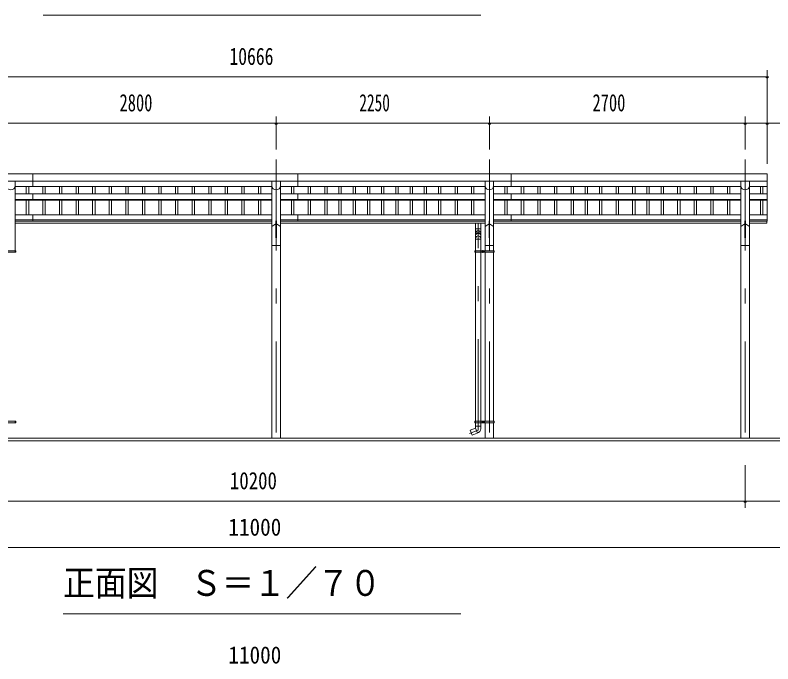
# Model space of a CAD drawing. Units: millimetres, scale not verified, with parts at other scales. Extents: x -31546 to 31551, y -14700 to 14700.
# Drawn here: x -4585 to 3413, y 774 to 7623 of the extents above; entities that cross this region are included whole.
import ezdxf
from ezdxf.enums import TextEntityAlignment as Align

# ---------------------------------------------------------------- set-up
doc = ezdxf.new("R2010")
doc.units = ezdxf.units.MM
doc.header["$LTSCALE"] = 80
doc.linetypes.add('USER3', pattern=[24, 12, -5, 2, -5])
for name, color, linetype, lineweight in [('0-2_1-07BOLD', 7, 'Continuous', 18), ('0-3_1-27CENTER', 3, 'USER3', 18), ('0-4_1-47THIN', 4, 'Continuous', 18), ('0-5_1-57DIM', 3, 'Continuous', 18)]:
    doc.layers.add(name, color=color, linetype=linetype, lineweight=lineweight)
doc.styles.add('ＭＳ ゴシック', font='')
doc.styles.get('ＭＳ ゴシック').set_extended_font_data('MS Gothic')

msp = doc.modelspace()

# ---------------------------------------------------------------- linework, layer by layer
at = {"layer": '0-2_1-07BOLD'}
for p, q in [((-4399.41, 5947.54), (-4399.41, 5815.14)), ((-1599.41, 5947.54), (-1599.41, 5815.14)), ((650.59, 5947.54), (650.59, 5815.14)), ((3353.59, 5947.54), (3353.59, 5448.34)), ((-7312.41, 5870.39), (3353.59, 5870.39)), ((-4584.86, 5870.39), (-4584.86, 5135.54)), ((-1873.96, 5870.39), (-1873.96, 3157.54)), ((-1784.86, 5870.39), (-1784.86, 3157.54)), ((376.03, 5870.39), (376.03, 5135.54)), ((465.14, 5870.39), (465.14, 5135.54)), ((3076.04, 5870.39), (3076.04, 3157.54)), ((3165.14, 5870.39), (3165.14, 3157.54)), ((-1873.96, 5815.14), (-4584.86, 5815.14)), ((376.04, 5815.14), (-1784.86, 5815.14)), ((3076.04, 5815.14), (465.14, 5815.14)), ((3165.14, 5815.14), (3353.59, 5815.14)), ((-4584.86, 5735.83), (-1873.96, 5735.83)), ((-4399.41, 5735.83), (-4399.41, 5669.9)), ((-1784.86, 5735.83), (376.04, 5735.83)), ((-1599.41, 5735.83), (-1599.41, 5669.9)), ((465.14, 5735.83), (3076.04, 5735.83)), ((650.59, 5735.83), (650.59, 5669.9)), ((3165.14, 5735.83), (3353.59, 5735.83)), ((-4584.86, 5678.13), (-1873.96, 5678.13)), ((-4584.86, 5669.9), (-1873.96, 5669.9)), ((-1784.86, 5678.13), (376.04, 5678.13)), ((-1784.86, 5669.9), (376.04, 5669.9)), ((465.14, 5678.13), (3076.04, 5678.13)), ((465.14, 5669.9), (3076.04, 5669.9)), ((3165.14, 5678.13), (3353.59, 5678.13)), ((3165.14, 5669.9), (3353.59, 5669.9)), ((-1873.96, 5515.32), (-4584.86, 5515.32)), ((-1873.96, 5460.21), (-4584.86, 5460.21)), ((-1873.96, 5448.34), (-4584.86, 5448.34)), ((-4399.41, 5515.32), (-4399.41, 5448.34)), ((-1831.66, 5450.76), (-1831.66, 5270.12)), ((-1827.16, 5450.76), (-1831.66, 5450.76)), ((-1827.16, 5450.76), (-1827.16, 5270.12)), ((376.04, 5515.32), (-1784.86, 5515.32)), ((376.04, 5460.21), (-1784.86, 5460.21)), ((376.04, 5448.34), (-1784.86, 5448.34)), ((-1599.41, 5515.32), (-1599.41, 5448.34)), ((418.34, 5450.76), (422.84, 5450.76)), ((422.84, 5450.76), (422.84, 5270.12)), ((3076.04, 5515.32), (465.14, 5515.32)), ((3076.04, 5460.21), (465.14, 5460.21)), ((3076.04, 5448.34), (465.14, 5448.34)), ((650.59, 5515.32), (650.59, 5448.34)), ((3118.34, 5450.76), (3118.34, 5270.12)), ((3122.84, 5450.76), (3118.34, 5450.76)), ((3122.84, 5450.76), (3122.84, 5270.12)), ((3165.14, 5515.32), (3353.59, 5515.32)), ((3165.14, 5460.21), (3353.59, 5460.21)), ((3165.14, 5448.34), (3353.59, 5448.34)), ((3348.59, 5448.34), (3348.59, 5427.54)), ((-1873.96, 5427.54), (-4584.86, 5427.54)), ((-1873.96, 5390.12), (-1831.66, 5418.06)), ((-1827.16, 5418.06), (-1784.86, 5390.12)), ((376.04, 5427.54), (-1784.86, 5427.54)), ((332.09, 5367.92), (273.09, 5367.92)), ((275.09, 5318.25), (273.09, 5367.92)), ((275.09, 5367.92), (275.09, 5427.54)), ((330.09, 5367.92), (330.09, 5427.54)), ((332.09, 5367.92), (330.09, 5318.25)), ((418.34, 5418.05), (376.04, 5390.12)), ((465.14, 5390.12), (422.84, 5418.05)), ((3076.04, 5427.54), (465.14, 5427.54)), ((3076.04, 5390.12), (3118.34, 5418.06)), ((3122.84, 5418.06), (3165.14, 5390.12)), ((3165.14, 5427.54), (3348.59, 5427.54)), ((275.09, 5300.16), (275.09, 5318.25)), ((330.09, 5318.25), (330.09, 5300.15)), ((332.08, 5291.18), (330.09, 5265.21)), ((-1827.16, 5270.12), (-1831.66, 5270.12)), ((275.09, 5258.27), (330.09, 5258.27)), ((330.09, 5135.54), (330.09, 5265.21)), ((3122.84, 5270.12), (3118.34, 5270.12)), ((-4577.17, 5119.54), (-4782.62, 5119.54)), ((-4583.27, 5135.54), (-4583.27, 5119.54)), ((-4577.17, 5127.54), (-4583.27, 5127.54)), ((-4577.17, 5135.54), (-4577.17, 5119.54)), ((-1784.86, 5189.54), (-1873.96, 5189.54)), ((472.84, 5135.54), (267.39, 5135.54)), ((267.39, 5135.54), (267.39, 5119.54)), ((273.49, 5127.54), (267.39, 5127.54)), ((273.49, 5135.54), (273.49, 5119.54)), ((275.08, 5119.54), (275.08, 3335.54)), ((330.09, 5119.54), (330.09, 3335.54)), ((331.69, 5135.54), (331.69, 5119.54)), ((348.06, 5130.43), (348.06, 5124.65)), ((353.06, 5121.77), (348.06, 5124.65)), ((358.06, 5124.65), (353.06, 5121.77)), ((358.06, 5130.43), (358.06, 5124.65)), ((374.44, 5135.54), (374.44, 5119.54)), ((376.04, 5189.54), (465.14, 5189.54)), ((376.04, 5119.54), (376.04, 3335.54)), ((465.14, 5119.54), (465.14, 3335.54)), ((466.74, 5135.54), (466.74, 5119.54)), ((472.84, 5127.54), (466.74, 5127.54)), ((3165.14, 5189.54), (3076.04, 5189.54)), ((-4577.17, 3335.54), (-4782.62, 3335.54)), ((-4583.27, 3335.54), (-4583.27, 3319.54)), ((-4577.17, 3327.54), (-4583.27, 3327.54)), ((267.39, 3335.54), (267.39, 3319.54)), ((472.84, 3335.54), (267.39, 3335.54)), ((273.49, 3327.54), (267.39, 3327.54)), ((472.84, 3319.54), (267.39, 3319.54)), ((273.49, 3335.54), (273.49, 3319.54)), ((331.59, 3282.63), (273.59, 3282.63)), ((275.08, 3319.54), (275.08, 3282.63)), ((329.83, 3256.84), (331.59, 3282.63)), ((330.09, 3319.54), (330.09, 3282.63)), ((331.69, 3335.54), (331.69, 3319.54)), ((353.06, 3333.31), (348.06, 3330.43)), ((348.06, 3330.43), (348.06, 3324.65)), ((358.06, 3330.43), (353.06, 3333.31)), ((374.44, 3335.54), (374.44, 3319.54)), ((376.04, 3319.54), (376.04, 3157.54)), ((465.14, 3319.54), (465.14, 3157.54)), ((466.74, 3335.54), (466.74, 3319.54)), ((472.84, 3327.54), (466.74, 3327.54)), ((472.84, 3335.54), (472.84, 3319.54)), ((218.88, 3239.64), (237.52, 3188.43)), ((275.09, 3260.63), (219.18, 3240.28)), ((293.62, 3208.85), (237.52, 3188.43)), ((3670.59, 3127.54), (-7629.41, 3127.54))]:
    msp.add_line(p, q, dxfattribs=at)
for points in [[(3353.59, 5947.54), (-7312.41, 5947.54), (-7312.41, 5448.34)], [(418.34, 5450.76), (418.34, 5270.12), (422.84, 5270.12)], [(273.09, 5291.05), (275.09, 5265.21), (275.09, 5135.54)], [(-4577.17, 5135.54), (-4782.62, 5135.54), (-4782.62, 5119.54)], [(472.84, 5135.54), (472.84, 5119.54), (267.39, 5119.54)], [(358.06, 5130.43), (353.06, 5133.31), (348.06, 5130.43)], [(-4577.17, 3335.54), (-4577.17, 3319.54), (-4782.62, 3319.54)], [(273.59, 3282.63), (275.09, 3260.63), (293.9, 3208.95)], [(358.06, 3330.43), (358.06, 3324.65), (353.06, 3321.77), (348.06, 3324.65)], [(3520.59, 3157.54), (-7479.41, 3157.54), (-7479.41, 3127.54)]]:
    msp.add_lwpolyline(points, dxfattribs=at)
for centre, radius in [((353.06, 5127.54), 6.25), ((353.06, 5127.54), 4.9), ((353.06, 3327.54), 6.25), ((353.06, 3327.54), 4.9)]:
    msp.add_circle(centre, radius, dxfattribs=at)
for centre, radius, start, end in [((-4629.41, 5822.09), 44.55, 180, 0), ((-1829.41, 5822.09), 44.55, 180, 0), ((420.59, 5822.09), 44.55, 180, 0), ((3120.59, 5822.09), 44.55, 180, 0), ((302.59, 5289.34), 29.55, 3.56303, 176.43697), ((302.59, 5318.55), 27.55, 3.55867, 176.44133), ((302.59, 5297.84), 27.55, 3.55867, 176.44133), ((302.59, 5264.23), 27.55, 3.55867, 176.44133), ((219.35, 3239.81), 0.5, 110.00041, 199.99861), ((274.96, 3260.59), 55, 289.83269, 356.09424)]:
    msp.add_arc(centre, radius, start, end, dxfattribs=at)
at = {"layer": '0-3_1-27CENTER'}
for p, q in [((-1829.41, 6097.54), (-1829.41, 2977.54)), ((420.59, 6097.54), (420.59, 2977.54)), ((3120.59, 6097.54), (3120.59, 2977.54)), ((302.59, 3241.38), (302.59, 5427.54)), ((365.56, 5127.54), (340.56, 5127.54)), ((353.06, 5140.04), (353.06, 5115.04)), ((365.56, 3327.54), (340.56, 3327.54)), ((353.06, 3340.04), (353.06, 3315.04)), ((302.59, 3241.38), (209.32, 3207.43))]:
    msp.add_line(p, q, dxfattribs=at)
at = {"layer": '0-4_1-47THIN'}
for p, q in [((-4466.91, 5815.14), (-4466.91, 5735.83)), ((-4441.91, 5815.14), (-4441.91, 5735.83)), ((-4291.91, 5815.14), (-4291.91, 5735.83)), ((-4266.91, 5815.14), (-4266.91, 5735.83)), ((-4116.91, 5815.14), (-4116.91, 5735.83)), ((-4091.91, 5815.14), (-4091.91, 5735.83)), ((-3941.91, 5815.14), (-3941.91, 5735.83)), ((-3916.91, 5815.14), (-3916.91, 5735.83)), ((-3766.91, 5815.14), (-3766.91, 5735.83)), ((-3741.91, 5815.14), (-3741.91, 5735.83)), ((-3591.91, 5815.14), (-3591.91, 5735.83)), ((-3566.91, 5815.14), (-3566.91, 5735.83)), ((-3416.91, 5815.14), (-3416.91, 5735.83)), ((-3391.91, 5815.14), (-3391.91, 5735.83)), ((-3241.91, 5815.14), (-3241.91, 5735.83)), ((-3216.91, 5815.14), (-3216.91, 5735.83)), ((-3066.91, 5815.14), (-3066.91, 5735.83)), ((-3041.91, 5815.14), (-3041.91, 5735.83)), ((-2891.91, 5815.14), (-2891.91, 5735.83)), ((-2866.91, 5815.14), (-2866.91, 5735.83)), ((-2716.91, 5815.14), (-2716.91, 5735.83)), ((-2691.91, 5815.14), (-2691.91, 5735.83)), ((-2541.91, 5815.14), (-2541.91, 5735.83)), ((-2516.91, 5815.14), (-2516.91, 5735.83)), ((-2366.91, 5815.14), (-2366.91, 5735.83)), ((-2341.91, 5815.14), (-2341.91, 5735.83)), ((-2191.91, 5815.14), (-2191.91, 5735.83)), ((-2166.91, 5815.14), (-2166.91, 5735.83)), ((-2016.91, 5815.14), (-2016.91, 5735.83)), ((-1991.91, 5815.14), (-1991.91, 5735.83)), ((-1666.91, 5815.14), (-1666.91, 5735.83)), ((-1641.9, 5815.14), (-1641.9, 5735.83)), ((-1491.91, 5815.14), (-1491.91, 5735.83)), ((-1466.91, 5815.14), (-1466.91, 5735.83)), ((-1316.91, 5815.14), (-1316.91, 5735.83)), ((-1291.91, 5815.14), (-1291.91, 5735.83)), ((-1166.91, 5815.14), (-1166.91, 5735.83)), ((-1141.91, 5815.14), (-1141.91, 5735.83)), ((-1016.91, 5815.14), (-1016.91, 5735.83)), ((-991.91, 5815.14), (-991.91, 5735.83)), ((-866.91, 5815.14), (-866.91, 5735.83)), ((-841.91, 5815.14), (-841.91, 5735.83)), ((-716.91, 5815.14), (-716.91, 5735.83)), ((-691.91, 5815.14), (-691.91, 5735.83)), ((-566.91, 5815.14), (-566.91, 5735.83)), ((-541.91, 5815.14), (-541.91, 5735.83)), ((-416.91, 5815.14), (-416.91, 5735.83)), ((-391.91, 5815.14), (-391.91, 5735.83)), ((-266.91, 5815.14), (-266.91, 5735.83)), ((-241.91, 5815.14), (-241.91, 5735.83)), ((-116.91, 5815.14), (-116.91, 5735.83)), ((-91.91, 5815.14), (-91.91, 5735.83)), ((58.09, 5815.14), (58.09, 5735.83)), ((83.09, 5815.14), (83.09, 5735.83)), ((233.09, 5815.14), (233.09, 5735.83)), ((258.09, 5815.14), (258.09, 5735.83)), ((583.09, 5815.14), (583.09, 5735.83)), ((608.09, 5815.14), (608.09, 5735.83)), ((758.09, 5815.14), (758.09, 5735.83)), ((783.09, 5815.14), (783.09, 5735.83)), ((933.09, 5815.14), (933.09, 5735.83)), ((958.09, 5815.14), (958.09, 5735.83)), ((1108.09, 5815.14), (1108.09, 5735.83)), ((1133.09, 5815.14), (1133.09, 5735.83)), ((1283.09, 5815.14), (1283.09, 5735.83)), ((1308.09, 5815.14), (1308.09, 5735.83)), ((1433.09, 5815.14), (1433.09, 5735.83)), ((1458.09, 5815.14), (1458.09, 5735.83)), ((1583.09, 5815.14), (1583.09, 5735.83)), ((1608.09, 5815.14), (1608.09, 5735.83)), ((1758.09, 5815.14), (1758.09, 5735.83)), ((1783.09, 5815.14), (1783.09, 5735.83)), ((1933.09, 5815.14), (1933.09, 5735.83)), ((1958.09, 5815.14), (1958.09, 5735.83)), ((2083.09, 5815.14), (2083.09, 5735.83)), ((2108.09, 5815.14), (2108.09, 5735.83)), ((2233.09, 5815.14), (2233.09, 5735.83)), ((2258.09, 5815.14), (2258.09, 5735.83)), ((2408.09, 5815.14), (2408.09, 5735.83)), ((2433.09, 5815.14), (2433.09, 5735.83)), ((2583.09, 5815.14), (2583.09, 5735.83)), ((2608.09, 5815.14), (2608.09, 5735.83)), ((2758.09, 5815.14), (2758.09, 5735.83)), ((2783.09, 5815.14), (2783.09, 5735.83)), ((2933.09, 5815.14), (2933.09, 5735.83)), ((2958.09, 5815.14), (2958.09, 5735.83)), ((3283.09, 5815.14), (3283.09, 5735.83)), ((3308.09, 5815.14), (3308.09, 5735.83)), ((-4466.91, 5669.9), (-4466.91, 5515.32)), ((-4441.91, 5669.9), (-4441.91, 5515.32)), ((-4291.91, 5669.9), (-4291.91, 5515.32)), ((-4266.91, 5669.9), (-4266.91, 5515.32)), ((-4116.91, 5669.9), (-4116.91, 5515.32)), ((-4091.91, 5669.9), (-4091.91, 5515.32)), ((-3941.91, 5669.9), (-3941.91, 5515.32)), ((-3916.91, 5669.9), (-3916.91, 5515.32)), ((-3766.91, 5669.9), (-3766.91, 5515.32)), ((-3741.91, 5669.9), (-3741.91, 5515.32)), ((-3591.91, 5669.9), (-3591.91, 5515.32)), ((-3566.91, 5669.9), (-3566.91, 5515.32)), ((-3416.91, 5669.9), (-3416.91, 5515.32)), ((-3391.91, 5669.9), (-3391.91, 5515.32)), ((-3241.91, 5669.9), (-3241.91, 5515.32)), ((-3216.91, 5669.9), (-3216.91, 5515.32)), ((-3066.91, 5669.9), (-3066.91, 5515.32)), ((-3041.91, 5669.9), (-3041.91, 5515.32)), ((-2891.91, 5669.9), (-2891.91, 5515.32)), ((-2866.91, 5669.9), (-2866.91, 5515.32)), ((-2716.91, 5669.9), (-2716.91, 5515.32)), ((-2691.91, 5669.9), (-2691.91, 5515.32)), ((-2541.91, 5669.9), (-2541.91, 5515.32)), ((-2516.91, 5669.9), (-2516.91, 5515.32)), ((-2366.91, 5669.9), (-2366.91, 5515.32)), ((-2341.91, 5669.9), (-2341.91, 5515.32)), ((-2191.91, 5669.9), (-2191.91, 5515.32)), ((-2166.91, 5669.9), (-2166.91, 5515.32)), ((-2016.91, 5669.9), (-2016.91, 5515.32)), ((-1991.91, 5669.9), (-1991.91, 5515.32)), ((-1666.91, 5669.9), (-1666.91, 5515.32)), ((-1641.9, 5669.9), (-1641.9, 5515.32)), ((-1491.91, 5669.9), (-1491.91, 5515.32)), ((-1466.91, 5669.9), (-1466.91, 5515.32)), ((-1316.91, 5669.9), (-1316.91, 5515.32)), ((-1291.91, 5669.9), (-1291.91, 5515.32)), ((-1166.91, 5669.9), (-1166.91, 5515.32)), ((-1141.91, 5669.9), (-1141.91, 5515.32)), ((-1016.91, 5669.9), (-1016.91, 5515.32)), ((-991.91, 5669.9), (-991.91, 5515.32)), ((-866.91, 5669.9), (-866.91, 5515.32)), ((-841.91, 5669.9), (-841.91, 5515.32)), ((-716.91, 5669.9), (-716.91, 5515.32)), ((-691.91, 5669.9), (-691.91, 5515.32)), ((-566.91, 5669.9), (-566.91, 5515.32)), ((-541.91, 5669.9), (-541.91, 5515.32)), ((-416.91, 5669.9), (-416.91, 5515.32)), ((-391.91, 5669.9), (-391.91, 5515.32)), ((-266.91, 5669.9), (-266.91, 5515.32)), ((-241.91, 5669.9), (-241.91, 5515.32)), ((-116.91, 5669.9), (-116.91, 5515.32)), ((-91.91, 5669.9), (-91.91, 5515.32)), ((58.09, 5669.9), (58.09, 5515.32)), ((83.09, 5669.9), (83.09, 5515.32)), ((233.09, 5669.9), (233.09, 5515.32)), ((258.09, 5669.9), (258.09, 5515.32)), ((583.09, 5669.9), (583.09, 5515.32)), ((608.09, 5669.9), (608.09, 5515.32)), ((758.09, 5669.9), (758.09, 5515.32)), ((783.09, 5669.9), (783.09, 5515.32)), ((933.09, 5669.9), (933.09, 5515.32)), ((958.09, 5669.9), (958.09, 5515.32)), ((1108.09, 5669.9), (1108.09, 5515.32)), ((1133.09, 5669.9), (1133.09, 5515.32)), ((1283.09, 5669.9), (1283.09, 5515.32)), ((1308.09, 5669.9), (1308.09, 5515.32)), ((1433.09, 5669.9), (1433.09, 5515.32)), ((1458.09, 5669.9), (1458.09, 5515.32)), ((1583.09, 5669.9), (1583.09, 5515.32)), ((1608.09, 5669.9), (1608.09, 5515.32)), ((1758.09, 5669.9), (1758.09, 5515.32)), ((1783.09, 5669.9), (1783.09, 5515.32)), ((1933.09, 5669.9), (1933.09, 5515.32)), ((1958.09, 5669.9), (1958.09, 5515.32)), ((2083.09, 5669.9), (2083.09, 5515.32)), ((2108.09, 5669.9), (2108.09, 5515.32)), ((2233.09, 5669.9), (2233.09, 5515.32)), ((2258.09, 5669.9), (2258.09, 5515.32)), ((2408.09, 5669.9), (2408.09, 5515.32)), ((2433.09, 5669.9), (2433.09, 5515.32)), ((2583.09, 5669.9), (2583.09, 5515.32)), ((2608.09, 5669.9), (2608.09, 5515.32)), ((2758.09, 5669.9), (2758.09, 5515.32)), ((2783.09, 5669.9), (2783.09, 5515.32)), ((2933.09, 5669.9), (2933.09, 5515.32)), ((2958.09, 5669.9), (2958.09, 5515.32)), ((3283.09, 5669.9), (3283.09, 5515.32)), ((3308.09, 5669.9), (3308.09, 5515.32))]:
    msp.add_line(p, q, dxfattribs=at)
at = {"layer": '0-5_1-57DIM'}
for p, q in [((-4289.41, 7622.54), (330.59, 7622.54)), ((3353.58, 6052.54), (3353.58, 7042.54)), ((-7312.41, 6972.54), (3353.58, 6972.54)), ((3367.58, 6972.54), (3339.58, 6972.54)), ((-7861.91, 6482.54), (3903.09, 6482.54)), ((-1815.42, 6482.54), (-1843.42, 6482.54)), ((-1829.42, 6202.54), (-1829.42, 6552.54)), ((434.58, 6482.54), (406.58, 6482.54)), ((420.58, 6202.54), (420.58, 6552.54)), ((3134.58, 6482.54), (3106.58, 6482.54)), ((3120.58, 6202.54), (3120.58, 6552.54)), ((3367.58, 6482.54), (3339.58, 6482.54)), ((3120.59, 2872.54), (3120.59, 2422.54)), ((4070.09, 2492.54), (-8028.91, 2492.54)), ((3134.59, 2492.54), (3106.59, 2492.54)), ((-7479.41, 2002.54), (3520.59, 2002.54)), ((-4079.41, 1302.54), (120.59, 1302.54))]:
    msp.add_line(p, q, dxfattribs=at)
for centre in [(3353.58, 6972.54), (-1829.42, 6482.54), (420.58, 6482.54), (3120.58, 6482.54), (3353.58, 6482.54), (3120.59, 2492.54)]:
    msp.add_arc(centre, 14, 180, 0, dxfattribs=at)

# ---------------------------------------------------------------- texts
at = {"layer": '0-5_1-57DIM', "color": 7, "style": 'ＭＳ ゴシック'}
for s, height, width, p in [('10666', 182.3, 0.75, (-2323.3, 7042.54)), ('2800', 182.3, 0.7, (-3483.2, 6552.54)), ('2250', 182.3, 0.65, (-951.77, 6552.54)), ('2700', 182.3, 0.7, (1509.34, 6552.54)), ('10200', 182.3, 0.8, (-2317.84, 2562.54)), ('11000', 182.3, 0.9, (-2333.68, 2072.54)), ('正面図\u3000Ｓ＝１／７０', 273.5, 0.9, (-4079.41, 1409.85)), ('11000', 182.3, 0.9, (-2333.67, 722.54))]:
    msp.add_text(s, height=height, dxfattribs=dict(at, width=width)).set_placement(p, align=Align.BOTTOM_LEFT)

doc.saveas('drawing.dxf')
